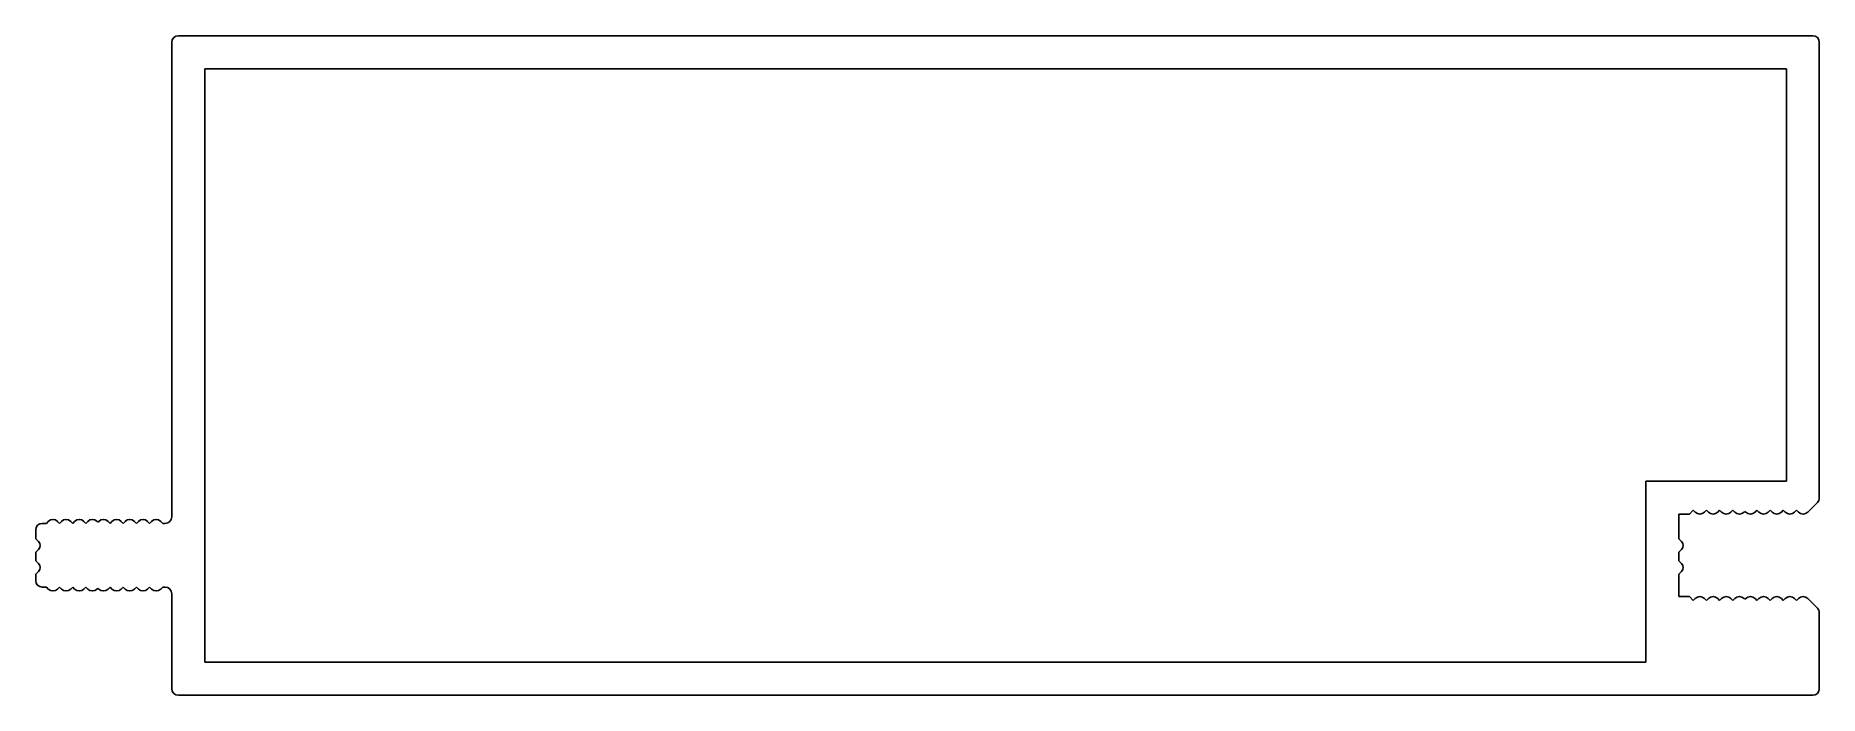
# Model space of a CAD drawing. Extents: x 493 to 574.2, y 702.1 to 732.1.
import ezdxf

# ---------------------------------------------------------------- set-up
doc = ezdxf.new("R2010")
doc.units = 0
doc.layers.get('0').update_dxf_attribs({"linetype": 'CONTINUOUS'})

msp = doc.modelspace()

# ---------------------------------------------------------------- linework, layer by layer
for p, q in [((499.204, 710.212), (499.204, 731.792)), ((499.504, 732.092), (573.904, 732.092)), ((574.204, 731.792), (574.204, 711.073)), ((500.704, 703.592), (500.704, 730.592)), ((500.704, 730.592), (572.704, 730.592)), ((572.704, 730.592), (572.704, 711.834)), ((566.304, 703.592), (566.304, 711.834)), ((572.704, 711.834), (566.304, 711.834)), ((568.289, 710.334), (568.465, 710.509)), ((568.465, 710.509), (568.552, 710.421)), ((568.977, 710.421), (569.065, 710.509)), ((569.065, 710.509), (569.152, 710.421)), ((569.577, 710.421), (569.665, 710.509)), ((569.665, 710.509), (569.752, 710.421)), ((570.177, 710.421), (570.265, 710.509)), ((570.265, 710.509), (570.352, 710.421)), ((570.777, 710.421), (570.815, 710.459)), ((570.815, 710.459), (570.852, 710.421)), ((571.277, 710.421), (571.365, 710.509)), ((571.365, 710.509), (571.452, 710.421)), ((571.877, 710.421), (571.965, 710.509)), ((571.965, 710.509), (572.052, 710.421)), ((572.477, 710.421), (572.565, 710.509)), ((572.565, 710.509), (572.652, 710.421)), ((573.077, 710.421), (573.165, 710.509)), ((573.165, 710.509), (573.252, 710.421)), ((573.677, 710.421), (574.116, 710.861)), ((493.309, 709.912), (493.494, 709.912)), ((493.494, 709.912), (493.582, 710)), ((494.006, 710), (494.094, 709.912)), ((494.094, 709.912), (494.182, 710)), ((494.606, 710), (494.694, 709.912)), ((494.694, 709.912), (494.782, 710)), ((495.206, 710), (495.294, 709.912)), ((495.294, 709.912), (495.382, 710)), ((495.806, 710), (495.844, 709.962)), ((495.844, 709.962), (495.882, 710)), ((496.306, 710), (496.394, 709.912)), ((496.394, 709.912), (496.482, 710)), ((496.906, 710), (496.994, 709.912)), ((496.994, 709.912), (497.082, 710)), ((497.506, 710), (497.594, 709.912)), ((497.594, 709.912), (497.682, 710)), ((498.106, 710), (498.194, 709.912)), ((498.194, 709.912), (498.282, 710)), ((498.794, 709.912), (498.706, 710)), ((498.794, 709.912), (498.904, 709.912)), ((567.804, 710.334), (568.289, 710.334)), ((567.804, 709.208), (567.804, 710.334)), ((493.009, 709.612), (493.009, 709.208)), ((493.135, 709.081), (493.009, 709.208)), ((567.931, 709.081), (567.804, 709.208)), ((493.009, 708.601), (493.135, 708.727)), ((493.009, 708.208), (493.009, 708.601)), ((493.135, 708.081), (493.009, 708.208)), ((567.804, 708.601), (567.931, 708.727)), ((567.804, 708.208), (567.804, 708.601)), ((567.931, 708.081), (567.804, 708.208)), ((493.009, 707.601), (493.135, 707.727)), ((493.009, 707.601), (493.009, 707.314)), ((567.804, 707.601), (567.931, 707.727)), ((567.804, 706.584), (567.804, 707.601)), ((493.309, 707.014), (493.494, 707.014)), ((493.494, 707.014), (493.582, 706.926)), ((494.006, 706.926), (494.094, 707.014)), ((494.094, 707.014), (494.182, 706.926)), ((494.606, 706.926), (494.694, 707.014)), ((494.694, 707.014), (494.782, 706.926)), ((495.206, 706.926), (495.294, 707.014)), ((495.294, 707.014), (495.382, 706.926)), ((495.806, 706.926), (495.844, 706.964)), ((495.844, 706.964), (495.882, 706.926)), ((496.306, 706.926), (496.394, 707.014)), ((496.394, 707.014), (496.482, 706.926)), ((496.906, 706.926), (496.994, 707.014)), ((496.994, 707.014), (497.082, 706.926)), ((497.506, 706.926), (497.594, 707.014)), ((497.594, 707.014), (497.682, 706.926)), ((498.106, 706.926), (498.194, 707.014)), ((498.194, 707.014), (498.282, 706.926)), ((498.794, 707.014), (498.706, 706.926)), ((498.794, 707.014), (498.904, 707.014)), ((499.204, 702.392), (499.204, 706.714)), ((568.289, 706.584), (567.804, 706.584)), ((568.465, 706.408), (568.289, 706.584)), ((568.552, 706.496), (568.465, 706.408)), ((569.065, 706.408), (568.977, 706.496)), ((569.152, 706.496), (569.065, 706.408)), ((569.665, 706.408), (569.577, 706.496)), ((569.752, 706.496), (569.665, 706.408)), ((570.265, 706.408), (570.177, 706.496)), ((570.352, 706.496), (570.265, 706.408)), ((570.815, 706.458), (570.777, 706.496)), ((570.852, 706.496), (570.815, 706.458)), ((571.365, 706.408), (571.277, 706.496)), ((571.452, 706.496), (571.365, 706.408)), ((571.965, 706.408), (571.877, 706.496)), ((572.052, 706.496), (571.965, 706.408)), ((572.565, 706.408), (572.477, 706.496)), ((572.652, 706.496), (572.565, 706.408)), ((573.165, 706.408), (573.077, 706.496)), ((573.252, 706.496), (573.165, 706.408)), ((574.116, 706.057), (573.677, 706.496)), ((574.204, 705.844), (574.204, 702.392)), ((566.304, 703.592), (500.704, 703.592)), ((573.904, 702.092), (499.504, 702.092))]:
    msp.add_line(p, q)
for centre, radius, start, end in [((499.504, 731.792), 0.3, 90, 180), ((573.904, 731.792), 0.3, 0, 90), ((573.904, 711.073), 0.3, 315, 0), ((493.309, 709.612), 0.3, 90, 180), ((493.794, 709.788), 0.3, 45, 135), ((494.394, 709.788), 0.3, 45, 135), ((494.994, 709.788), 0.3, 45, 135), ((495.594, 709.788), 0.3, 45, 135), ((496.094, 709.788), 0.3, 45, 135), ((496.694, 709.788), 0.3, 45, 135), ((497.294, 709.788), 0.3, 45, 135), ((497.894, 709.788), 0.3, 45, 135), ((498.494, 709.788), 0.3, 45, 135), ((498.904, 710.212), 0.3, 270, 0), ((568.765, 710.634), 0.3, 225, 315), ((569.365, 710.634), 0.3, 225, 315), ((569.965, 710.634), 0.3, 225, 315), ((570.565, 710.634), 0.3, 225, 315), ((571.065, 710.634), 0.3, 225, 315), ((571.665, 710.634), 0.3, 225, 315), ((572.265, 710.634), 0.3, 225, 315), ((572.865, 710.634), 0.3, 225, 315), ((573.465, 710.634), 0.3, 225, 315), ((492.959, 708.904), 0.25, 315, 45), ((567.754, 708.904), 0.25, 315, 45), ((492.959, 707.904), 0.25, 315, 45), ((567.754, 707.904), 0.25, 315, 45), ((493.309, 707.314), 0.3, 180, 270), ((493.794, 707.138), 0.3, 225, 315), ((494.394, 707.138), 0.3, 225, 315), ((494.994, 707.138), 0.3, 225, 315), ((495.594, 707.138), 0.3, 225, 315), ((496.094, 707.138), 0.3, 225, 315), ((496.694, 707.138), 0.3, 225, 315), ((497.294, 707.138), 0.3, 225, 315), ((497.894, 707.138), 0.3, 225, 315), ((498.494, 707.138), 0.3, 225, 315), ((498.904, 706.714), 0.3, 0, 90), ((568.765, 706.284), 0.3, 45, 135), ((569.365, 706.284), 0.3, 45, 135), ((569.965, 706.284), 0.3, 45, 135), ((570.565, 706.284), 0.3, 45, 135), ((571.065, 706.284), 0.3, 45, 135), ((571.665, 706.284), 0.3, 45, 135), ((572.265, 706.284), 0.3, 45, 135), ((572.865, 706.284), 0.3, 45, 135), ((573.465, 706.284), 0.3, 45, 135), ((573.904, 705.844), 0.3, 0, 45), ((499.504, 702.392), 0.3, 180, 270), ((573.904, 702.392), 0.3, 270, 0)]:
    msp.add_arc(centre, radius, start, end)

doc.saveas('drawing.dxf')
